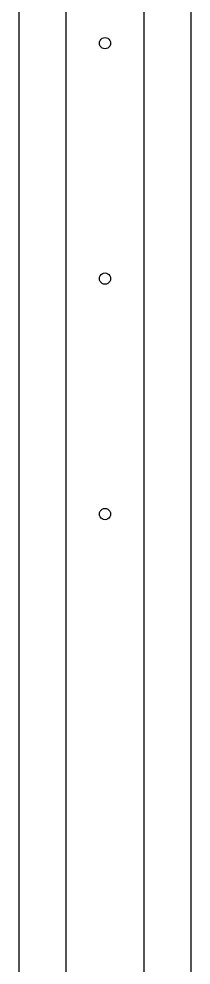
# Model space of a CAD drawing. Header units: millimetres. Extents: x -25 to 175, y 11 to 1197.
# Drawn here: x 16 to 71, y 603.9 to 905.2 of the extents above; entities that cross this region are included whole.
import ezdxf

# ---------------------------------------------------------------- set-up
doc = ezdxf.new("R2010")
doc.units = ezdxf.units.MM
doc.layers.add('LinearY', color=7, linetype='ByLayer')

msp = doc.modelspace()

# ---------------------------------------------------------------- linework, layer by layer
at = {"layer": 'LinearY', "color": 2}
for p, q in [((31, 1050), (31, 96.36)), ((56, 96.36), (56, 1050))]:
    msp.add_line(p, q, dxfattribs=at)
at = {"layer": 'LinearY'}
for p, q in [((16, 1028.08), (16, 111.81)), ((71, 100.86), (71, 1029.65)), ((41.76, 897.97), (41.94, 898.4)), ((41.94, 898.4), (42.23, 898.77)), ((42.23, 898.77), (42.6, 899.06)), ((42.6, 899.06), (43.03, 899.24)), ((43.03, 899.24), (43.5, 899.3)), ((43.5, 899.3), (43.97, 899.24)), ((43.97, 899.24), (44.4, 899.06)), ((44.4, 899.06), (44.77, 898.77)), ((44.77, 898.77), (45.06, 898.4)), ((45.06, 898.4), (45.24, 897.97)), ((41.7, 897.5), (41.76, 897.97)), ((41.76, 897.03), (41.7, 897.5)), ((41.94, 896.6), (41.76, 897.03)), ((42.23, 896.23), (41.94, 896.6)), ((42.6, 895.94), (42.23, 896.23)), ((43.03, 895.76), (42.6, 895.94)), ((43.5, 895.7), (43.03, 895.76)), ((43.97, 895.76), (43.5, 895.7)), ((44.4, 895.94), (43.97, 895.76)), ((44.77, 896.23), (44.4, 895.94)), ((45.06, 896.6), (44.77, 896.23)), ((45.24, 897.03), (45.06, 896.6)), ((45.24, 897.97), (45.3, 897.5)), ((45.3, 897.5), (45.24, 897.03)), ((41.7, 822.5), (41.76, 822.97)), ((41.76, 822.97), (41.94, 823.4)), ((41.94, 823.4), (42.23, 823.77)), ((42.23, 823.77), (42.6, 824.06)), ((42.6, 824.06), (43.03, 824.24)), ((43.03, 824.24), (43.5, 824.3)), ((43.5, 824.3), (43.97, 824.24)), ((43.97, 824.24), (44.4, 824.06)), ((44.4, 824.06), (44.77, 823.77)), ((44.77, 823.77), (45.06, 823.4)), ((45.06, 823.4), (45.24, 822.97)), ((45.24, 822.97), (45.3, 822.5)), ((41.76, 822.03), (41.7, 822.5)), ((41.94, 821.6), (41.76, 822.03)), ((42.23, 821.23), (41.94, 821.6)), ((42.6, 820.94), (42.23, 821.23)), ((43.03, 820.76), (42.6, 820.94)), ((43.5, 820.7), (43.03, 820.76)), ((43.97, 820.76), (43.5, 820.7)), ((44.4, 820.94), (43.97, 820.76)), ((44.77, 821.23), (44.4, 820.94)), ((45.06, 821.6), (44.77, 821.23)), ((45.24, 822.03), (45.06, 821.6)), ((45.3, 822.5), (45.24, 822.03)), ((41.7, 747.5), (41.76, 747.97)), ((41.76, 747.03), (41.7, 747.5)), ((41.76, 747.97), (41.94, 748.4)), ((41.94, 748.4), (42.23, 748.77)), ((42.23, 748.77), (42.6, 749.06)), ((42.6, 749.06), (43.03, 749.24)), ((43.03, 749.24), (43.5, 749.3)), ((43.5, 749.3), (43.97, 749.24)), ((43.97, 749.24), (44.4, 749.06)), ((44.4, 749.06), (44.77, 748.77)), ((44.77, 748.77), (45.06, 748.4)), ((45.06, 748.4), (45.24, 747.97)), ((45.24, 747.97), (45.3, 747.5)), ((45.3, 747.5), (45.24, 747.03)), ((41.94, 746.6), (41.76, 747.03)), ((42.23, 746.23), (41.94, 746.6)), ((42.6, 745.94), (42.23, 746.23)), ((43.03, 745.76), (42.6, 745.94)), ((43.5, 745.7), (43.03, 745.76)), ((43.97, 745.76), (43.5, 745.7)), ((44.4, 745.94), (43.97, 745.76)), ((44.77, 746.23), (44.4, 745.94)), ((45.06, 746.6), (44.77, 746.23)), ((45.24, 747.03), (45.06, 746.6))]:
    msp.add_line(p, q, dxfattribs=at)

doc.saveas('drawing.dxf')
